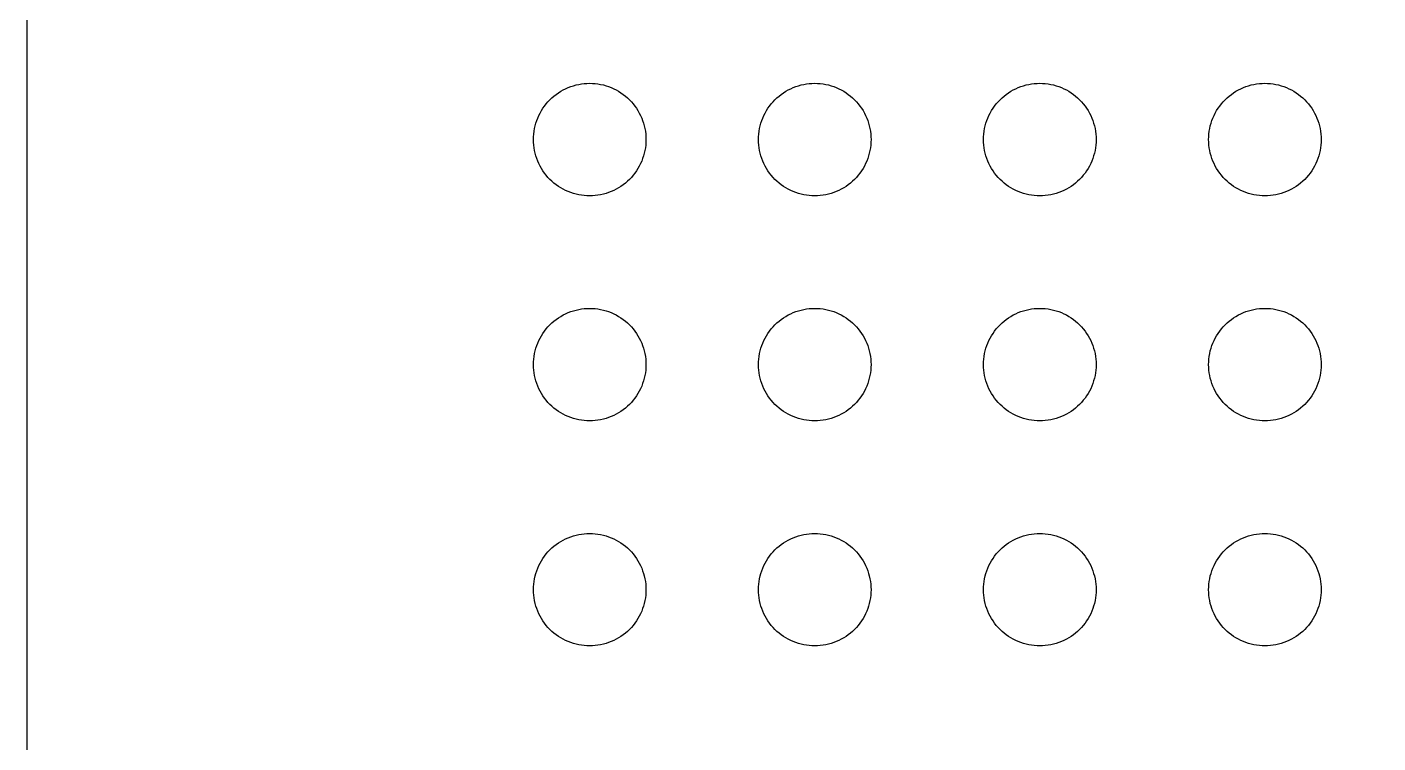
# Model space of a CAD drawing. Header units: millimetres. Extents: x 0 to 98, y 0 to 106.
# Drawn here: x 0 to 24.01, y 39.28 to 52 of the extents above; entities that cross this region are included whole.
import ezdxf

# ---------------------------------------------------------------- set-up
doc = ezdxf.new("R2010")
doc.units = ezdxf.units.MM
doc.layers.add('CUT', color=1, linetype='Continuous')
doc.layers.add('ENGRAVE', color=5, linetype='Continuous')

msp = doc.modelspace()

# ---------------------------------------------------------------- linework, layer by layer
at = {"layer": 'CUT'}
msp.add_lwpolyline([(94, 0), (4, 0), (3.6079, 0.0193), (3.2196, 0.0769), (2.8389, 0.1722), (2.4693, 0.3045), (2.1144, 0.4723), (1.7777, 0.6741), (1.4624, 0.908), (1.1716, 1.1716), (0.908, 1.4624), (0.6741, 1.7777), (0.4723, 2.1144), (0.3045, 2.4693), (0.1722, 2.8389), (0.0769, 3.2196), (0.0193, 3.6079), (0, 4), (0, 102)], dxfattribs=at)
at = {"layer": 'ENGRAVE'}
for points in [[(11, 50), (10.9988, 49.9509), (10.9952, 49.902), (10.9892, 49.8533), (10.9808, 49.8049), (10.97, 49.757), (10.9569, 49.7097), (10.9415, 49.6631), (10.9239, 49.6173), (10.904, 49.5724), (10.8819, 49.5286), (10.8577, 49.4859), (10.8315, 49.4444), (10.8032, 49.4043), (10.773, 49.3656), (10.741, 49.3284), (10.7071, 49.2929), (10.6716, 49.259), (10.6344, 49.227), (10.5957, 49.1968), (10.5556, 49.1685), (10.5141, 49.1423), (10.4714, 49.1181), (10.4276, 49.096), (10.3827, 49.0761), (10.3369, 49.0585), (10.2903, 49.0431), (10.243, 49.03), (10.1951, 49.0192), (10.1467, 49.0108), (10.098, 49.0048), (10.0491, 49.0012), (10, 49), (9.9509, 49.0012), (9.902, 49.0048), (9.8533, 49.0108), (9.8049, 49.0192), (9.757, 49.03), (9.7097, 49.0431), (9.6631, 49.0585), (9.6173, 49.0761), (9.5724, 49.096), (9.5286, 49.1181), (9.4859, 49.1423), (9.4444, 49.1685), (9.4043, 49.1968), (9.3656, 49.227), (9.3284, 49.259), (9.2929, 49.2929), (9.259, 49.3284), (9.227, 49.3656), (9.1968, 49.4043), (9.1685, 49.4444), (9.1423, 49.4859), (9.1181, 49.5286), (9.096, 49.5724), (9.0761, 49.6173), (9.0585, 49.6631), (9.0431, 49.7097), (9.03, 49.757), (9.0192, 49.8049), (9.0108, 49.8533), (9.0048, 49.902), (9.0012, 49.9509), (9, 50), (9.0012, 50.0491), (9.0048, 50.098), (9.0108, 50.1467), (9.0192, 50.1951), (9.03, 50.243), (9.0431, 50.2903), (9.0585, 50.3369), (9.0761, 50.3827), (9.096, 50.4276), (9.1181, 50.4714), (9.1423, 50.5141), (9.1685, 50.5556), (9.1968, 50.5957), (9.227, 50.6344), (9.259, 50.6716), (9.2929, 50.7071), (9.3284, 50.741), (9.3656, 50.773), (9.4043, 50.8032), (9.4444, 50.8315), (9.4859, 50.8577), (9.5286, 50.8819), (9.5724, 50.904), (9.6173, 50.9239), (9.6631, 50.9415), (9.7097, 50.9569), (9.757, 50.97), (9.8049, 50.9808), (9.8533, 50.9892), (9.902, 50.9952), (9.9509, 50.9988), (10, 51), (10.0491, 50.9988), (10.098, 50.9952), (10.1467, 50.9892), (10.1951, 50.9808), (10.243, 50.97), (10.2903, 50.9569), (10.3369, 50.9415), (10.3827, 50.9239), (10.4276, 50.904), (10.4714, 50.8819), (10.5141, 50.8577), (10.5556, 50.8315), (10.5957, 50.8032), (10.6344, 50.773), (10.6716, 50.741), (10.7071, 50.7071), (10.741, 50.6716), (10.773, 50.6344), (10.8032, 50.5957), (10.8315, 50.5556), (10.8577, 50.5141), (10.8819, 50.4714), (10.904, 50.4276), (10.9239, 50.3827), (10.9415, 50.3369), (10.9569, 50.2903), (10.97, 50.243), (10.9808, 50.1951), (10.9892, 50.1467), (10.9952, 50.098), (10.9988, 50.0491), (11, 50)], [(15, 50), (14.9988, 49.9509), (14.9952, 49.902), (14.9892, 49.8533), (14.9808, 49.8049), (14.97, 49.757), (14.9569, 49.7097), (14.9415, 49.6631), (14.9239, 49.6173), (14.904, 49.5724), (14.8819, 49.5286), (14.8577, 49.4859), (14.8315, 49.4444), (14.8032, 49.4043), (14.773, 49.3656), (14.741, 49.3284), (14.7071, 49.2929), (14.6716, 49.259), (14.6344, 49.227), (14.5957, 49.1968), (14.5556, 49.1685), (14.5141, 49.1423), (14.4714, 49.1181), (14.4276, 49.096), (14.3827, 49.0761), (14.3369, 49.0585), (14.2903, 49.0431), (14.243, 49.03), (14.1951, 49.0192), (14.1467, 49.0108), (14.098, 49.0048), (14.0491, 49.0012), (14, 49), (13.9509, 49.0012), (13.902, 49.0048), (13.8533, 49.0108), (13.8049, 49.0192), (13.757, 49.03), (13.7097, 49.0431), (13.6631, 49.0585), (13.6173, 49.0761), (13.5724, 49.096), (13.5286, 49.1181), (13.4859, 49.1423), (13.4444, 49.1685), (13.4043, 49.1968), (13.3656, 49.227), (13.3284, 49.259), (13.2929, 49.2929), (13.259, 49.3284), (13.227, 49.3656), (13.1968, 49.4043), (13.1685, 49.4444), (13.1423, 49.4859), (13.1181, 49.5286), (13.096, 49.5724), (13.0761, 49.6173), (13.0585, 49.6631), (13.0431, 49.7097), (13.03, 49.757), (13.0192, 49.8049), (13.0108, 49.8533), (13.0048, 49.902), (13.0012, 49.9509), (13, 50), (13.0012, 50.0491), (13.0048, 50.098), (13.0108, 50.1467), (13.0192, 50.1951), (13.03, 50.243), (13.0431, 50.2903), (13.0585, 50.3369), (13.0761, 50.3827), (13.096, 50.4276), (13.1181, 50.4714), (13.1423, 50.5141), (13.1685, 50.5556), (13.1968, 50.5957), (13.227, 50.6344), (13.259, 50.6716), (13.2929, 50.7071), (13.3284, 50.741), (13.3656, 50.773), (13.4043, 50.8032), (13.4444, 50.8315), (13.4859, 50.8577), (13.5286, 50.8819), (13.5724, 50.904), (13.6173, 50.9239), (13.6631, 50.9415), (13.7097, 50.9569), (13.757, 50.97), (13.8049, 50.9808), (13.8533, 50.9892), (13.902, 50.9952), (13.9509, 50.9988), (14, 51), (14.0491, 50.9988), (14.098, 50.9952), (14.1467, 50.9892), (14.1951, 50.9808), (14.243, 50.97), (14.2903, 50.9569), (14.3369, 50.9415), (14.3827, 50.9239), (14.4276, 50.904), (14.4714, 50.8819), (14.5141, 50.8577), (14.5556, 50.8315), (14.5957, 50.8032), (14.6344, 50.773), (14.6716, 50.741), (14.7071, 50.7071), (14.741, 50.6716), (14.773, 50.6344), (14.8032, 50.5957), (14.8315, 50.5556), (14.8577, 50.5141), (14.8819, 50.4714), (14.904, 50.4276), (14.9239, 50.3827), (14.9415, 50.3369), (14.9569, 50.2903), (14.97, 50.243), (14.9808, 50.1951), (14.9892, 50.1467), (14.9952, 50.098), (14.9988, 50.0491), (15, 50)], [(19, 50), (18.9988, 49.9509), (18.9952, 49.902), (18.9892, 49.8533), (18.9808, 49.8049), (18.97, 49.757), (18.9569, 49.7097), (18.9415, 49.6631), (18.9239, 49.6173), (18.904, 49.5724), (18.8819, 49.5286), (18.8577, 49.4859), (18.8315, 49.4444), (18.8032, 49.4043), (18.773, 49.3656), (18.741, 49.3284), (18.7071, 49.2929), (18.6716, 49.259), (18.6344, 49.227), (18.5957, 49.1968), (18.5556, 49.1685), (18.5141, 49.1423), (18.4714, 49.1181), (18.4276, 49.096), (18.3827, 49.0761), (18.3369, 49.0585), (18.2903, 49.0431), (18.243, 49.03), (18.1951, 49.0192), (18.1467, 49.0108), (18.098, 49.0048), (18.0491, 49.0012), (18, 49), (17.9509, 49.0012), (17.902, 49.0048), (17.8533, 49.0108), (17.8049, 49.0192), (17.757, 49.03), (17.7097, 49.0431), (17.6631, 49.0585), (17.6173, 49.0761), (17.5724, 49.096), (17.5286, 49.1181), (17.4859, 49.1423), (17.4444, 49.1685), (17.4043, 49.1968), (17.3656, 49.227), (17.3284, 49.259), (17.2929, 49.2929), (17.259, 49.3284), (17.227, 49.3656), (17.1968, 49.4043), (17.1685, 49.4444), (17.1423, 49.4859), (17.1181, 49.5286), (17.096, 49.5724), (17.0761, 49.6173), (17.0585, 49.6631), (17.0431, 49.7097), (17.03, 49.757), (17.0192, 49.8049), (17.0108, 49.8533), (17.0048, 49.902), (17.0012, 49.9509), (17, 50), (17.0012, 50.0491), (17.0048, 50.098), (17.0108, 50.1467), (17.0192, 50.1951), (17.03, 50.243), (17.0431, 50.2903), (17.0585, 50.3369), (17.0761, 50.3827), (17.096, 50.4276), (17.1181, 50.4714), (17.1423, 50.5141), (17.1685, 50.5556), (17.1968, 50.5957), (17.227, 50.6344), (17.259, 50.6716), (17.2929, 50.7071), (17.3284, 50.741), (17.3656, 50.773), (17.4043, 50.8032), (17.4444, 50.8315), (17.4859, 50.8577), (17.5286, 50.8819), (17.5724, 50.904), (17.6173, 50.9239), (17.6631, 50.9415), (17.7097, 50.9569), (17.757, 50.97), (17.8049, 50.9808), (17.8533, 50.9892), (17.902, 50.9952), (17.9509, 50.9988), (18, 51), (18.0491, 50.9988), (18.098, 50.9952), (18.1467, 50.9892), (18.1951, 50.9808), (18.243, 50.97), (18.2903, 50.9569), (18.3369, 50.9415), (18.3827, 50.9239), (18.4276, 50.904), (18.4714, 50.8819), (18.5141, 50.8577), (18.5556, 50.8315), (18.5957, 50.8032), (18.6344, 50.773), (18.6716, 50.741), (18.7071, 50.7071), (18.741, 50.6716), (18.773, 50.6344), (18.8032, 50.5957), (18.8315, 50.5556), (18.8577, 50.5141), (18.8819, 50.4714), (18.904, 50.4276), (18.9239, 50.3827), (18.9415, 50.3369), (18.9569, 50.2903), (18.97, 50.243), (18.9808, 50.1951), (18.9892, 50.1467), (18.9952, 50.098), (18.9988, 50.0491), (19, 50)], [(23, 50), (22.9988, 49.9509), (22.9952, 49.902), (22.9892, 49.8533), (22.9808, 49.8049), (22.97, 49.757), (22.9569, 49.7097), (22.9415, 49.6631), (22.9239, 49.6173), (22.904, 49.5724), (22.8819, 49.5286), (22.8577, 49.4859), (22.8315, 49.4444), (22.8032, 49.4043), (22.773, 49.3656), (22.741, 49.3284), (22.7071, 49.2929), (22.6716, 49.259), (22.6344, 49.227), (22.5957, 49.1968), (22.5556, 49.1685), (22.5141, 49.1423), (22.4714, 49.1181), (22.4276, 49.096), (22.3827, 49.0761), (22.3369, 49.0585), (22.2903, 49.0431), (22.243, 49.03), (22.1951, 49.0192), (22.1467, 49.0108), (22.098, 49.0048), (22.0491, 49.0012), (22, 49), (21.9509, 49.0012), (21.902, 49.0048), (21.8533, 49.0108), (21.8049, 49.0192), (21.757, 49.03), (21.7097, 49.0431), (21.6631, 49.0585), (21.6173, 49.0761), (21.5724, 49.096), (21.5286, 49.1181), (21.4859, 49.1423), (21.4444, 49.1685), (21.4043, 49.1968), (21.3656, 49.227), (21.3284, 49.259), (21.2929, 49.2929), (21.259, 49.3284), (21.227, 49.3656), (21.1968, 49.4043), (21.1685, 49.4444), (21.1423, 49.4859), (21.1181, 49.5286), (21.096, 49.5724), (21.0761, 49.6173), (21.0585, 49.6631), (21.0431, 49.7097), (21.03, 49.757), (21.0192, 49.8049), (21.0108, 49.8533), (21.0048, 49.902), (21.0012, 49.9509), (21, 50), (21.0012, 50.0491), (21.0048, 50.098), (21.0108, 50.1467), (21.0192, 50.1951), (21.03, 50.243), (21.0431, 50.2903), (21.0585, 50.3369), (21.0761, 50.3827), (21.096, 50.4276), (21.1181, 50.4714), (21.1423, 50.5141), (21.1685, 50.5556), (21.1968, 50.5957), (21.227, 50.6344), (21.259, 50.6716), (21.2929, 50.7071), (21.3284, 50.741), (21.3656, 50.773), (21.4043, 50.8032), (21.4444, 50.8315), (21.4859, 50.8577), (21.5286, 50.8819), (21.5724, 50.904), (21.6173, 50.9239), (21.6631, 50.9415), (21.7097, 50.9569), (21.757, 50.97), (21.8049, 50.9808), (21.8533, 50.9892), (21.902, 50.9952), (21.9509, 50.9988), (22, 51), (22.0491, 50.9988), (22.098, 50.9952), (22.1467, 50.9892), (22.1951, 50.9808), (22.243, 50.97), (22.2903, 50.9569), (22.3369, 50.9415), (22.3827, 50.9239), (22.4276, 50.904), (22.4714, 50.8819), (22.5141, 50.8577), (22.5556, 50.8315), (22.5957, 50.8032), (22.6344, 50.773), (22.6716, 50.741), (22.7071, 50.7071), (22.741, 50.6716), (22.773, 50.6344), (22.8032, 50.5957), (22.8315, 50.5556), (22.8577, 50.5141), (22.8819, 50.4714), (22.904, 50.4276), (22.9239, 50.3827), (22.9415, 50.3369), (22.9569, 50.2903), (22.97, 50.243), (22.9808, 50.1951), (22.9892, 50.1467), (22.9952, 50.098), (22.9988, 50.0491), (23, 50)], [(11, 46), (10.9988, 45.9509), (10.9952, 45.902), (10.9892, 45.8533), (10.9808, 45.8049), (10.97, 45.757), (10.9569, 45.7097), (10.9415, 45.6631), (10.9239, 45.6173), (10.904, 45.5724), (10.8819, 45.5286), (10.8577, 45.4859), (10.8315, 45.4444), (10.8032, 45.4043), (10.773, 45.3656), (10.741, 45.3284), (10.7071, 45.2929), (10.6716, 45.259), (10.6344, 45.227), (10.5957, 45.1968), (10.5556, 45.1685), (10.5141, 45.1423), (10.4714, 45.1181), (10.4276, 45.096), (10.3827, 45.0761), (10.3369, 45.0585), (10.2903, 45.0431), (10.243, 45.03), (10.1951, 45.0192), (10.1467, 45.0108), (10.098, 45.0048), (10.0491, 45.0012), (10, 45), (9.9509, 45.0012), (9.902, 45.0048), (9.8533, 45.0108), (9.8049, 45.0192), (9.757, 45.03), (9.7097, 45.0431), (9.6631, 45.0585), (9.6173, 45.0761), (9.5724, 45.096), (9.5286, 45.1181), (9.4859, 45.1423), (9.4444, 45.1685), (9.4043, 45.1968), (9.3656, 45.227), (9.3284, 45.259), (9.2929, 45.2929), (9.259, 45.3284), (9.227, 45.3656), (9.1968, 45.4043), (9.1685, 45.4444), (9.1423, 45.4859), (9.1181, 45.5286), (9.096, 45.5724), (9.0761, 45.6173), (9.0585, 45.6631), (9.0431, 45.7097), (9.03, 45.757), (9.0192, 45.8049), (9.0108, 45.8533), (9.0048, 45.902), (9.0012, 45.9509), (9, 46), (9.0012, 46.0491), (9.0048, 46.098), (9.0108, 46.1467), (9.0192, 46.1951), (9.03, 46.243), (9.0431, 46.2903), (9.0585, 46.3369), (9.0761, 46.3827), (9.096, 46.4276), (9.1181, 46.4714), (9.1423, 46.5141), (9.1685, 46.5556), (9.1968, 46.5957), (9.227, 46.6344), (9.259, 46.6716), (9.2929, 46.7071), (9.3284, 46.741), (9.3656, 46.773), (9.4043, 46.8032), (9.4444, 46.8315), (9.4859, 46.8577), (9.5286, 46.8819), (9.5724, 46.904), (9.6173, 46.9239), (9.6631, 46.9415), (9.7097, 46.9569), (9.757, 46.97), (9.8049, 46.9808), (9.8533, 46.9892), (9.902, 46.9952), (9.9509, 46.9988), (10, 47), (10.0491, 46.9988), (10.098, 46.9952), (10.1467, 46.9892), (10.1951, 46.9808), (10.243, 46.97), (10.2903, 46.9569), (10.3369, 46.9415), (10.3827, 46.9239), (10.4276, 46.904), (10.4714, 46.8819), (10.5141, 46.8577), (10.5556, 46.8315), (10.5957, 46.8032), (10.6344, 46.773), (10.6716, 46.741), (10.7071, 46.7071), (10.741, 46.6716), (10.773, 46.6344), (10.8032, 46.5957), (10.8315, 46.5556), (10.8577, 46.5141), (10.8819, 46.4714), (10.904, 46.4276), (10.9239, 46.3827), (10.9415, 46.3369), (10.9569, 46.2903), (10.97, 46.243), (10.9808, 46.1951), (10.9892, 46.1467), (10.9952, 46.098), (10.9988, 46.0491), (11, 46)], [(15, 46), (14.9988, 45.9509), (14.9952, 45.902), (14.9892, 45.8533), (14.9808, 45.8049), (14.97, 45.757), (14.9569, 45.7097), (14.9415, 45.6631), (14.9239, 45.6173), (14.904, 45.5724), (14.8819, 45.5286), (14.8577, 45.4859), (14.8315, 45.4444), (14.8032, 45.4043), (14.773, 45.3656), (14.741, 45.3284), (14.7071, 45.2929), (14.6716, 45.259), (14.6344, 45.227), (14.5957, 45.1968), (14.5556, 45.1685), (14.5141, 45.1423), (14.4714, 45.1181), (14.4276, 45.096), (14.3827, 45.0761), (14.3369, 45.0585), (14.2903, 45.0431), (14.243, 45.03), (14.1951, 45.0192), (14.1467, 45.0108), (14.098, 45.0048), (14.0491, 45.0012), (14, 45), (13.9509, 45.0012), (13.902, 45.0048), (13.8533, 45.0108), (13.8049, 45.0192), (13.757, 45.03), (13.7097, 45.0431), (13.6631, 45.0585), (13.6173, 45.0761), (13.5724, 45.096), (13.5286, 45.1181), (13.4859, 45.1423), (13.4444, 45.1685), (13.4043, 45.1968), (13.3656, 45.227), (13.3284, 45.259), (13.2929, 45.2929), (13.259, 45.3284), (13.227, 45.3656), (13.1968, 45.4043), (13.1685, 45.4444), (13.1423, 45.4859), (13.1181, 45.5286), (13.096, 45.5724), (13.0761, 45.6173), (13.0585, 45.6631), (13.0431, 45.7097), (13.03, 45.757), (13.0192, 45.8049), (13.0108, 45.8533), (13.0048, 45.902), (13.0012, 45.9509), (13, 46), (13.0012, 46.0491), (13.0048, 46.098), (13.0108, 46.1467), (13.0192, 46.1951), (13.03, 46.243), (13.0431, 46.2903), (13.0585, 46.3369), (13.0761, 46.3827), (13.096, 46.4276), (13.1181, 46.4714), (13.1423, 46.5141), (13.1685, 46.5556), (13.1968, 46.5957), (13.227, 46.6344), (13.259, 46.6716), (13.2929, 46.7071), (13.3284, 46.741), (13.3656, 46.773), (13.4043, 46.8032), (13.4444, 46.8315), (13.4859, 46.8577), (13.5286, 46.8819), (13.5724, 46.904), (13.6173, 46.9239), (13.6631, 46.9415), (13.7097, 46.9569), (13.757, 46.97), (13.8049, 46.9808), (13.8533, 46.9892), (13.902, 46.9952), (13.9509, 46.9988), (14, 47), (14.0491, 46.9988), (14.098, 46.9952), (14.1467, 46.9892), (14.1951, 46.9808), (14.243, 46.97), (14.2903, 46.9569), (14.3369, 46.9415), (14.3827, 46.9239), (14.4276, 46.904), (14.4714, 46.8819), (14.5141, 46.8577), (14.5556, 46.8315), (14.5957, 46.8032), (14.6344, 46.773), (14.6716, 46.741), (14.7071, 46.7071), (14.741, 46.6716), (14.773, 46.6344), (14.8032, 46.5957), (14.8315, 46.5556), (14.8577, 46.5141), (14.8819, 46.4714), (14.904, 46.4276), (14.9239, 46.3827), (14.9415, 46.3369), (14.9569, 46.2903), (14.97, 46.243), (14.9808, 46.1951), (14.9892, 46.1467), (14.9952, 46.098), (14.9988, 46.0491), (15, 46)], [(19, 46), (18.9988, 45.9509), (18.9952, 45.902), (18.9892, 45.8533), (18.9808, 45.8049), (18.97, 45.757), (18.9569, 45.7097), (18.9415, 45.6631), (18.9239, 45.6173), (18.904, 45.5724), (18.8819, 45.5286), (18.8577, 45.4859), (18.8315, 45.4444), (18.8032, 45.4043), (18.773, 45.3656), (18.741, 45.3284), (18.7071, 45.2929), (18.6716, 45.259), (18.6344, 45.227), (18.5957, 45.1968), (18.5556, 45.1685), (18.5141, 45.1423), (18.4714, 45.1181), (18.4276, 45.096), (18.3827, 45.0761), (18.3369, 45.0585), (18.2903, 45.0431), (18.243, 45.03), (18.1951, 45.0192), (18.1467, 45.0108), (18.098, 45.0048), (18.0491, 45.0012), (18, 45), (17.9509, 45.0012), (17.902, 45.0048), (17.8533, 45.0108), (17.8049, 45.0192), (17.757, 45.03), (17.7097, 45.0431), (17.6631, 45.0585), (17.6173, 45.0761), (17.5724, 45.096), (17.5286, 45.1181), (17.4859, 45.1423), (17.4444, 45.1685), (17.4043, 45.1968), (17.3656, 45.227), (17.3284, 45.259), (17.2929, 45.2929), (17.259, 45.3284), (17.227, 45.3656), (17.1968, 45.4043), (17.1685, 45.4444), (17.1423, 45.4859), (17.1181, 45.5286), (17.096, 45.5724), (17.0761, 45.6173), (17.0585, 45.6631), (17.0431, 45.7097), (17.03, 45.757), (17.0192, 45.8049), (17.0108, 45.8533), (17.0048, 45.902), (17.0012, 45.9509), (17, 46), (17.0012, 46.0491), (17.0048, 46.098), (17.0108, 46.1467), (17.0192, 46.1951), (17.03, 46.243), (17.0431, 46.2903), (17.0585, 46.3369), (17.0761, 46.3827), (17.096, 46.4276), (17.1181, 46.4714), (17.1423, 46.5141), (17.1685, 46.5556), (17.1968, 46.5957), (17.227, 46.6344), (17.259, 46.6716), (17.2929, 46.7071), (17.3284, 46.741), (17.3656, 46.773), (17.4043, 46.8032), (17.4444, 46.8315), (17.4859, 46.8577), (17.5286, 46.8819), (17.5724, 46.904), (17.6173, 46.9239), (17.6631, 46.9415), (17.7097, 46.9569), (17.757, 46.97), (17.8049, 46.9808), (17.8533, 46.9892), (17.902, 46.9952), (17.9509, 46.9988), (18, 47), (18.0491, 46.9988), (18.098, 46.9952), (18.1467, 46.9892), (18.1951, 46.9808), (18.243, 46.97), (18.2903, 46.9569), (18.3369, 46.9415), (18.3827, 46.9239), (18.4276, 46.904), (18.4714, 46.8819), (18.5141, 46.8577), (18.5556, 46.8315), (18.5957, 46.8032), (18.6344, 46.773), (18.6716, 46.741), (18.7071, 46.7071), (18.741, 46.6716), (18.773, 46.6344), (18.8032, 46.5957), (18.8315, 46.5556), (18.8577, 46.5141), (18.8819, 46.4714), (18.904, 46.4276), (18.9239, 46.3827), (18.9415, 46.3369), (18.9569, 46.2903), (18.97, 46.243), (18.9808, 46.1951), (18.9892, 46.1467), (18.9952, 46.098), (18.9988, 46.0491), (19, 46)], [(23, 46), (22.9988, 45.9509), (22.9952, 45.902), (22.9892, 45.8533), (22.9808, 45.8049), (22.97, 45.757), (22.9569, 45.7097), (22.9415, 45.6631), (22.9239, 45.6173), (22.904, 45.5724), (22.8819, 45.5286), (22.8577, 45.4859), (22.8315, 45.4444), (22.8032, 45.4043), (22.773, 45.3656), (22.741, 45.3284), (22.7071, 45.2929), (22.6716, 45.259), (22.6344, 45.227), (22.5957, 45.1968), (22.5556, 45.1685), (22.5141, 45.1423), (22.4714, 45.1181), (22.4276, 45.096), (22.3827, 45.0761), (22.3369, 45.0585), (22.2903, 45.0431), (22.243, 45.03), (22.1951, 45.0192), (22.1467, 45.0108), (22.098, 45.0048), (22.0491, 45.0012), (22, 45), (21.9509, 45.0012), (21.902, 45.0048), (21.8533, 45.0108), (21.8049, 45.0192), (21.757, 45.03), (21.7097, 45.0431), (21.6631, 45.0585), (21.6173, 45.0761), (21.5724, 45.096), (21.5286, 45.1181), (21.4859, 45.1423), (21.4444, 45.1685), (21.4043, 45.1968), (21.3656, 45.227), (21.3284, 45.259), (21.2929, 45.2929), (21.259, 45.3284), (21.227, 45.3656), (21.1968, 45.4043), (21.1685, 45.4444), (21.1423, 45.4859), (21.1181, 45.5286), (21.096, 45.5724), (21.0761, 45.6173), (21.0585, 45.6631), (21.0431, 45.7097), (21.03, 45.757), (21.0192, 45.8049), (21.0108, 45.8533), (21.0048, 45.902), (21.0012, 45.9509), (21, 46), (21.0012, 46.0491), (21.0048, 46.098), (21.0108, 46.1467), (21.0192, 46.1951), (21.03, 46.243), (21.0431, 46.2903), (21.0585, 46.3369), (21.0761, 46.3827), (21.096, 46.4276), (21.1181, 46.4714), (21.1423, 46.5141), (21.1685, 46.5556), (21.1968, 46.5957), (21.227, 46.6344), (21.259, 46.6716), (21.2929, 46.7071), (21.3284, 46.741), (21.3656, 46.773), (21.4043, 46.8032), (21.4444, 46.8315), (21.4859, 46.8577), (21.5286, 46.8819), (21.5724, 46.904), (21.6173, 46.9239), (21.6631, 46.9415), (21.7097, 46.9569), (21.757, 46.97), (21.8049, 46.9808), (21.8533, 46.9892), (21.902, 46.9952), (21.9509, 46.9988), (22, 47), (22.0491, 46.9988), (22.098, 46.9952), (22.1467, 46.9892), (22.1951, 46.9808), (22.243, 46.97), (22.2903, 46.9569), (22.3369, 46.9415), (22.3827, 46.9239), (22.4276, 46.904), (22.4714, 46.8819), (22.5141, 46.8577), (22.5556, 46.8315), (22.5957, 46.8032), (22.6344, 46.773), (22.6716, 46.741), (22.7071, 46.7071), (22.741, 46.6716), (22.773, 46.6344), (22.8032, 46.5957), (22.8315, 46.5556), (22.8577, 46.5141), (22.8819, 46.4714), (22.904, 46.4276), (22.9239, 46.3827), (22.9415, 46.3369), (22.9569, 46.2903), (22.97, 46.243), (22.9808, 46.1951), (22.9892, 46.1467), (22.9952, 46.098), (22.9988, 46.0491), (23, 46)], [(11, 42), (10.9988, 41.9509), (10.9952, 41.902), (10.9892, 41.8533), (10.9808, 41.8049), (10.97, 41.757), (10.9569, 41.7097), (10.9415, 41.6631), (10.9239, 41.6173), (10.904, 41.5724), (10.8819, 41.5286), (10.8577, 41.4859), (10.8315, 41.4444), (10.8032, 41.4043), (10.773, 41.3656), (10.741, 41.3284), (10.7071, 41.2929), (10.6716, 41.259), (10.6344, 41.227), (10.5957, 41.1968), (10.5556, 41.1685), (10.5141, 41.1423), (10.4714, 41.1181), (10.4276, 41.096), (10.3827, 41.0761), (10.3369, 41.0585), (10.2903, 41.0431), (10.243, 41.03), (10.1951, 41.0192), (10.1467, 41.0108), (10.098, 41.0048), (10.0491, 41.0012), (10, 41), (9.9509, 41.0012), (9.902, 41.0048), (9.8533, 41.0108), (9.8049, 41.0192), (9.757, 41.03), (9.7097, 41.0431), (9.6631, 41.0585), (9.6173, 41.0761), (9.5724, 41.096), (9.5286, 41.1181), (9.4859, 41.1423), (9.4444, 41.1685), (9.4043, 41.1968), (9.3656, 41.227), (9.3284, 41.259), (9.2929, 41.2929), (9.259, 41.3284), (9.227, 41.3656), (9.1968, 41.4043), (9.1685, 41.4444), (9.1423, 41.4859), (9.1181, 41.5286), (9.096, 41.5724), (9.0761, 41.6173), (9.0585, 41.6631), (9.0431, 41.7097), (9.03, 41.757), (9.0192, 41.8049), (9.0108, 41.8533), (9.0048, 41.902), (9.0012, 41.9509), (9, 42), (9.0012, 42.0491), (9.0048, 42.098), (9.0108, 42.1467), (9.0192, 42.1951), (9.03, 42.243), (9.0431, 42.2903), (9.0585, 42.3369), (9.0761, 42.3827), (9.096, 42.4276), (9.1181, 42.4714), (9.1423, 42.5141), (9.1685, 42.5556), (9.1968, 42.5957), (9.227, 42.6344), (9.259, 42.6716), (9.2929, 42.7071), (9.3284, 42.741), (9.3656, 42.773), (9.4043, 42.8032), (9.4444, 42.8315), (9.4859, 42.8577), (9.5286, 42.8819), (9.5724, 42.904), (9.6173, 42.9239), (9.6631, 42.9415), (9.7097, 42.9569), (9.757, 42.97), (9.8049, 42.9808), (9.8533, 42.9892), (9.902, 42.9952), (9.9509, 42.9988), (10, 43), (10.0491, 42.9988), (10.098, 42.9952), (10.1467, 42.9892), (10.1951, 42.9808), (10.243, 42.97), (10.2903, 42.9569), (10.3369, 42.9415), (10.3827, 42.9239), (10.4276, 42.904), (10.4714, 42.8819), (10.5141, 42.8577), (10.5556, 42.8315), (10.5957, 42.8032), (10.6344, 42.773), (10.6716, 42.741), (10.7071, 42.7071), (10.741, 42.6716), (10.773, 42.6344), (10.8032, 42.5957), (10.8315, 42.5556), (10.8577, 42.5141), (10.8819, 42.4714), (10.904, 42.4276), (10.9239, 42.3827), (10.9415, 42.3369), (10.9569, 42.2903), (10.97, 42.243), (10.9808, 42.1951), (10.9892, 42.1467), (10.9952, 42.098), (10.9988, 42.0491), (11, 42)], [(15, 42), (14.9988, 41.9509), (14.9952, 41.902), (14.9892, 41.8533), (14.9808, 41.8049), (14.97, 41.757), (14.9569, 41.7097), (14.9415, 41.6631), (14.9239, 41.6173), (14.904, 41.5724), (14.8819, 41.5286), (14.8577, 41.4859), (14.8315, 41.4444), (14.8032, 41.4043), (14.773, 41.3656), (14.741, 41.3284), (14.7071, 41.2929), (14.6716, 41.259), (14.6344, 41.227), (14.5957, 41.1968), (14.5556, 41.1685), (14.5141, 41.1423), (14.4714, 41.1181), (14.4276, 41.096), (14.3827, 41.0761), (14.3369, 41.0585), (14.2903, 41.0431), (14.243, 41.03), (14.1951, 41.0192), (14.1467, 41.0108), (14.098, 41.0048), (14.0491, 41.0012), (14, 41), (13.9509, 41.0012), (13.902, 41.0048), (13.8533, 41.0108), (13.8049, 41.0192), (13.757, 41.03), (13.7097, 41.0431), (13.6631, 41.0585), (13.6173, 41.0761), (13.5724, 41.096), (13.5286, 41.1181), (13.4859, 41.1423), (13.4444, 41.1685), (13.4043, 41.1968), (13.3656, 41.227), (13.3284, 41.259), (13.2929, 41.2929), (13.259, 41.3284), (13.227, 41.3656), (13.1968, 41.4043), (13.1685, 41.4444), (13.1423, 41.4859), (13.1181, 41.5286), (13.096, 41.5724), (13.0761, 41.6173), (13.0585, 41.6631), (13.0431, 41.7097), (13.03, 41.757), (13.0192, 41.8049), (13.0108, 41.8533), (13.0048, 41.902), (13.0012, 41.9509), (13, 42), (13.0012, 42.0491), (13.0048, 42.098), (13.0108, 42.1467), (13.0192, 42.1951), (13.03, 42.243), (13.0431, 42.2903), (13.0585, 42.3369), (13.0761, 42.3827), (13.096, 42.4276), (13.1181, 42.4714), (13.1423, 42.5141), (13.1685, 42.5556), (13.1968, 42.5957), (13.227, 42.6344), (13.259, 42.6716), (13.2929, 42.7071), (13.3284, 42.741), (13.3656, 42.773), (13.4043, 42.8032), (13.4444, 42.8315), (13.4859, 42.8577), (13.5286, 42.8819), (13.5724, 42.904), (13.6173, 42.9239), (13.6631, 42.9415), (13.7097, 42.9569), (13.757, 42.97), (13.8049, 42.9808), (13.8533, 42.9892), (13.902, 42.9952), (13.9509, 42.9988), (14, 43), (14.0491, 42.9988), (14.098, 42.9952), (14.1467, 42.9892), (14.1951, 42.9808), (14.243, 42.97), (14.2903, 42.9569), (14.3369, 42.9415), (14.3827, 42.9239), (14.4276, 42.904), (14.4714, 42.8819), (14.5141, 42.8577), (14.5556, 42.8315), (14.5957, 42.8032), (14.6344, 42.773), (14.6716, 42.741), (14.7071, 42.7071), (14.741, 42.6716), (14.773, 42.6344), (14.8032, 42.5957), (14.8315, 42.5556), (14.8577, 42.5141), (14.8819, 42.4714), (14.904, 42.4276), (14.9239, 42.3827), (14.9415, 42.3369), (14.9569, 42.2903), (14.97, 42.243), (14.9808, 42.1951), (14.9892, 42.1467), (14.9952, 42.098), (14.9988, 42.0491), (15, 42)], [(19, 42), (18.9988, 41.9509), (18.9952, 41.902), (18.9892, 41.8533), (18.9808, 41.8049), (18.97, 41.757), (18.9569, 41.7097), (18.9415, 41.6631), (18.9239, 41.6173), (18.904, 41.5724), (18.8819, 41.5286), (18.8577, 41.4859), (18.8315, 41.4444), (18.8032, 41.4043), (18.773, 41.3656), (18.741, 41.3284), (18.7071, 41.2929), (18.6716, 41.259), (18.6344, 41.227), (18.5957, 41.1968), (18.5556, 41.1685), (18.5141, 41.1423), (18.4714, 41.1181), (18.4276, 41.096), (18.3827, 41.0761), (18.3369, 41.0585), (18.2903, 41.0431), (18.243, 41.03), (18.1951, 41.0192), (18.1467, 41.0108), (18.098, 41.0048), (18.0491, 41.0012), (18, 41), (17.9509, 41.0012), (17.902, 41.0048), (17.8533, 41.0108), (17.8049, 41.0192), (17.757, 41.03), (17.7097, 41.0431), (17.6631, 41.0585), (17.6173, 41.0761), (17.5724, 41.096), (17.5286, 41.1181), (17.4859, 41.1423), (17.4444, 41.1685), (17.4043, 41.1968), (17.3656, 41.227), (17.3284, 41.259), (17.2929, 41.2929), (17.259, 41.3284), (17.227, 41.3656), (17.1968, 41.4043), (17.1685, 41.4444), (17.1423, 41.4859), (17.1181, 41.5286), (17.096, 41.5724), (17.0761, 41.6173), (17.0585, 41.6631), (17.0431, 41.7097), (17.03, 41.757), (17.0192, 41.8049), (17.0108, 41.8533), (17.0048, 41.902), (17.0012, 41.9509), (17, 42), (17.0012, 42.0491), (17.0048, 42.098), (17.0108, 42.1467), (17.0192, 42.1951), (17.03, 42.243), (17.0431, 42.2903), (17.0585, 42.3369), (17.0761, 42.3827), (17.096, 42.4276), (17.1181, 42.4714), (17.1423, 42.5141), (17.1685, 42.5556), (17.1968, 42.5957), (17.227, 42.6344), (17.259, 42.6716), (17.2929, 42.7071), (17.3284, 42.741), (17.3656, 42.773), (17.4043, 42.8032), (17.4444, 42.8315), (17.4859, 42.8577), (17.5286, 42.8819), (17.5724, 42.904), (17.6173, 42.9239), (17.6631, 42.9415), (17.7097, 42.9569), (17.757, 42.97), (17.8049, 42.9808), (17.8533, 42.9892), (17.902, 42.9952), (17.9509, 42.9988), (18, 43), (18.0491, 42.9988), (18.098, 42.9952), (18.1467, 42.9892), (18.1951, 42.9808), (18.243, 42.97), (18.2903, 42.9569), (18.3369, 42.9415), (18.3827, 42.9239), (18.4276, 42.904), (18.4714, 42.8819), (18.5141, 42.8577), (18.5556, 42.8315), (18.5957, 42.8032), (18.6344, 42.773), (18.6716, 42.741), (18.7071, 42.7071), (18.741, 42.6716), (18.773, 42.6344), (18.8032, 42.5957), (18.8315, 42.5556), (18.8577, 42.5141), (18.8819, 42.4714), (18.904, 42.4276), (18.9239, 42.3827), (18.9415, 42.3369), (18.9569, 42.2903), (18.97, 42.243), (18.9808, 42.1951), (18.9892, 42.1467), (18.9952, 42.098), (18.9988, 42.0491), (19, 42)], [(23, 42), (22.9988, 41.9509), (22.9952, 41.902), (22.9892, 41.8533), (22.9808, 41.8049), (22.97, 41.757), (22.9569, 41.7097), (22.9415, 41.6631), (22.9239, 41.6173), (22.904, 41.5724), (22.8819, 41.5286), (22.8577, 41.4859), (22.8315, 41.4444), (22.8032, 41.4043), (22.773, 41.3656), (22.741, 41.3284), (22.7071, 41.2929), (22.6716, 41.259), (22.6344, 41.227), (22.5957, 41.1968), (22.5556, 41.1685), (22.5141, 41.1423), (22.4714, 41.1181), (22.4276, 41.096), (22.3827, 41.0761), (22.3369, 41.0585), (22.2903, 41.0431), (22.243, 41.03), (22.1951, 41.0192), (22.1467, 41.0108), (22.098, 41.0048), (22.0491, 41.0012), (22, 41), (21.9509, 41.0012), (21.902, 41.0048), (21.8533, 41.0108), (21.8049, 41.0192), (21.757, 41.03), (21.7097, 41.0431), (21.6631, 41.0585), (21.6173, 41.0761), (21.5724, 41.096), (21.5286, 41.1181), (21.4859, 41.1423), (21.4444, 41.1685), (21.4043, 41.1968), (21.3656, 41.227), (21.3284, 41.259), (21.2929, 41.2929), (21.259, 41.3284), (21.227, 41.3656), (21.1968, 41.4043), (21.1685, 41.4444), (21.1423, 41.4859), (21.1181, 41.5286), (21.096, 41.5724), (21.0761, 41.6173), (21.0585, 41.6631), (21.0431, 41.7097), (21.03, 41.757), (21.0192, 41.8049), (21.0108, 41.8533), (21.0048, 41.902), (21.0012, 41.9509), (21, 42), (21.0012, 42.0491), (21.0048, 42.098), (21.0108, 42.1467), (21.0192, 42.1951), (21.03, 42.243), (21.0431, 42.2903), (21.0585, 42.3369), (21.0761, 42.3827), (21.096, 42.4276), (21.1181, 42.4714), (21.1423, 42.5141), (21.1685, 42.5556), (21.1968, 42.5957), (21.227, 42.6344), (21.259, 42.6716), (21.2929, 42.7071), (21.3284, 42.741), (21.3656, 42.773), (21.4043, 42.8032), (21.4444, 42.8315), (21.4859, 42.8577), (21.5286, 42.8819), (21.5724, 42.904), (21.6173, 42.9239), (21.6631, 42.9415), (21.7097, 42.9569), (21.757, 42.97), (21.8049, 42.9808), (21.8533, 42.9892), (21.902, 42.9952), (21.9509, 42.9988), (22, 43), (22.0491, 42.9988), (22.098, 42.9952), (22.1467, 42.9892), (22.1951, 42.9808), (22.243, 42.97), (22.2903, 42.9569), (22.3369, 42.9415), (22.3827, 42.9239), (22.4276, 42.904), (22.4714, 42.8819), (22.5141, 42.8577), (22.5556, 42.8315), (22.5957, 42.8032), (22.6344, 42.773), (22.6716, 42.741), (22.7071, 42.7071), (22.741, 42.6716), (22.773, 42.6344), (22.8032, 42.5957), (22.8315, 42.5556), (22.8577, 42.5141), (22.8819, 42.4714), (22.904, 42.4276), (22.9239, 42.3827), (22.9415, 42.3369), (22.9569, 42.2903), (22.97, 42.243), (22.9808, 42.1951), (22.9892, 42.1467), (22.9952, 42.098), (22.9988, 42.0491), (23, 42)]]:
    msp.add_lwpolyline(points, close=True, dxfattribs=at)

doc.saveas('drawing.dxf')
